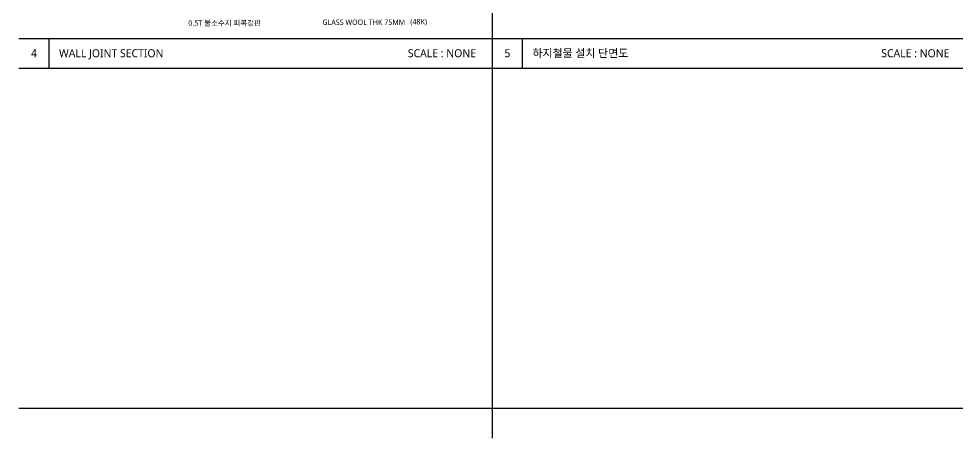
# Model space of a CAD drawing. Header units: millimetres. Extents: x 2752880 to 2775018, y 665860 to 672840.
# Drawn here: x 2752880 to 2756398, y 668685 to 670256 of the extents above; entities that cross this region are included whole.
import ezdxf
from ezdxf.enums import TextEntityAlignment as Align

# ---------------------------------------------------------------- set-up
doc = ezdxf.new("R2010")
doc.units = ezdxf.units.MM
doc.header["$LTSCALE"] = 10
doc.layers.add('BOX', color=5, linetype='Continuous')
doc.layers.add('TEX', color=3, linetype='Continuous')
doc.styles.add('나눔바른고딕', font='NanumBarunGothic.ttf')
doc.styles.add('맑은고딕', font='malgun_0.ttf')

msp = doc.modelspace()

# ---------------------------------------------------------------- linework, layer by layer
at = {"layer": 'BOX', "color": 0}
for p, q in [((2754654.8, 672839.7), (2754654.8, 668684.7)), ((2758204.8, 670069.7), (2752879.8, 670069.7))]:
    msp.add_line(p, q, dxfattribs=at)
at = {"layer": 'BOX'}
for p, q in [((2752879.8, 670182.2), (2758204.8, 670182.2)), ((2752992.3, 670182.2), (2752992.3, 670069.7)), ((2754767.3, 670182.2), (2754767.3, 670069.7)), ((2752879.8, 668797.2), (2758204.8, 668797.2))]:
    msp.add_line(p, q, dxfattribs=at)

# ---------------------------------------------------------------- texts
at = {"layer": 'TEX', "linetype": 'ByBlock', "style": '맑은고딕'}
for s, p in [('0.5T 불소수지 피복강판', (2753515.5, 670240.4)), ('GLASS WOOL THK 75MM', (2754018.3, 670243.5)), ('(48K)', (2754347.6, 670245.4))]:
    msp.add_text(s, height=20, dxfattribs=at).set_placement(p, align=Align.MIDDLE_LEFT)
at = {"layer": 'TEX', "style": '나눔바른고딕'}
for s, p in [('4', (2752936.7, 670127.5)), ('5', (2754711.7, 670127.5))]:
    msp.add_text(s, height=30, dxfattribs=at).set_placement(p, align=Align.MIDDLE_CENTER)
for s, p in [('WALL JOINT SECTION', (2753030.8, 670127.3)), ('SCALE : NONE', (2754338.4, 670127.3)), ('하지철물 설치 단면도', (2754805.8, 670127.3)), ('SCALE : NONE', (2756113.4, 670127.3))]:
    msp.add_text(s, height=30, dxfattribs=at).set_placement(p, align=Align.MIDDLE_LEFT)

doc.saveas('drawing.dxf')
